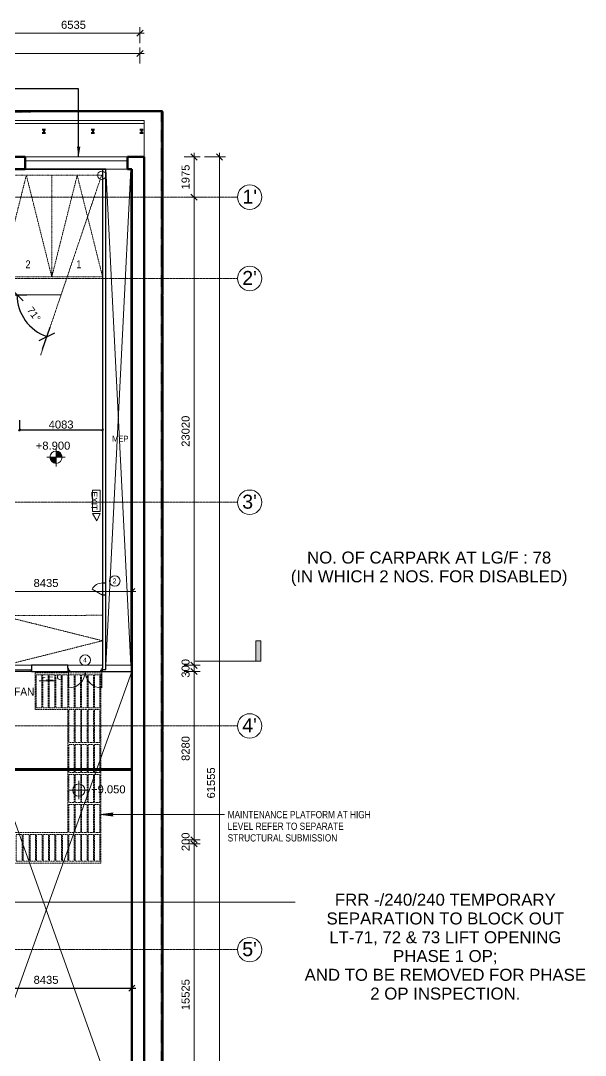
# Model space of a CAD drawing. Header units: millimetres. Extents: x -11708 to 484395, y -10237143 to 211873.
# Drawn here: x 117524 to 145275, y 158261 to 209132 of the extents above; entities that cross this region are included whole.
import ezdxf

# ---------------------------------------------------------------- set-up
doc = ezdxf.new("R2010")
doc.units = ezdxf.units.MM
for name, pattern in [('Dash', [6, 3, -3]), ('Dash2', [3, 1.5, -1.5]), ('DASHED', [19.05, 12.7, -6.35]), ('Double dash', [24.5, 10, -3, 2, -3, 2, -4.5]), ('Double dash_2_', [42.8625, 15.875, -4.7625, 6.35, -4.7625, 6.35, -4.7625]), ('Grid Line', [21, 12, -3, 3, -3])]:
    doc.linetypes.add(name, pattern=pattern)
for name, color, linetype, lineweight in [('0-1', 7, 'Continuous', 5), ('0-3', 7, 'Double dash_2_', 50), ('A-ANNO-DIMS', 7, 'Continuous', 9), ('A-ANNO-DIMS-1', 7, 'Continuous', 5), ('A-ANNO-NOTE', 7, 'Continuous', 5), ('A-ANNO-NOTE-1', 7, 'Continuous', 20), ('A-DETL', 102, 'Continuous', 5), ('A-DETL-2', 102, 'Continuous', 18), ('A-DETL-HDLN-1', 7, 'Dash2', 5), ('A-DOOR', 7, 'Continuous', 5), ('A-DOOR-2', 7, 'Dash', 5), ('A-DOOR-FRAM', 7, 'Continuous', 5), ('A-FLOR', 7, 'Continuous', 18), ('A-FLOR-HRAL', 7, 'Continuous', 5), ('A-GLAZ', 7, 'Continuous', 5), ('A-GLAZ-1', 7, 'Continuous', 18), ('A-GLAZ-CURT', 7, 'Continuous', 5), ('A-WALL-2', 7, 'Continuous', 13), ('A-WALL-3', 7, 'Continuous', 35), ('C-PRKG-1', 7, 'Dash', 5), ('C-PROP-LINE', 7, 'Double dash', 70), ('C-PROP-LINE-1', 7, 'Double dash_2_', 50), ('Dims-M_ANCILLARYBUILDING1-F_dwg-1', 7, 'Continuous', 9), ('G-ANNO-DIMS', 7, 'Continuous', 5), ('G-ANNO-TEXT', 7, 'Continuous', 5), ('I-WALL', 7, 'Continuous', 9), ('I-WALL-3', 7, 'Continuous', 30), ('I-WALL-4', 7, 'Continuous', 18), ('OAP280_C', 210, 'Continuous', 50), ('OAP280_W', 210, 'Continuous', 50), ('S-COLS-3', 7, 'Continuous', 35), ('S-COLS-SYMB', 7, 'Continuous', 40), ('S-GRID-1', 7, 'Grid Line', 5), ('S-GRID-IDEN', 7, 'Continuous', 5)]:
    doc.layers.add(name, color=color, linetype=linetype, lineweight=lineweight)
doc.layers.add('A-WALL-PATT-1', color=7, linetype='Continuous', lineweight=9, true_color=0x009369)
doc.layers.add('Generic Models', color=7, linetype='Continuous')
doc.styles.add('Arial', font='arial.ttf', dxfattribs={"height": 491.766467})
doc.styles.add('Arial Narrow_1', font='ARIALN.TTF', dxfattribs={"height": 294.984802})
doc.styles.add('Arial_1', font='arial.ttf', dxfattribs={"height": 393.413174})
doc.styles.add('Arial_10', font='arial.ttf', dxfattribs={"height": 354.071856})
doc.styles.add('Arial_2', font='arial.ttf', dxfattribs={"height": 1.475299})
doc.styles.add('Arial_3', font='arial.ttf', dxfattribs={"height": 688.473054})
doc.styles.add('Arial_5', font='arial.ttf', dxfattribs={"height": 1.18024})
doc.styles.add('Arial_6', font='arial.ttf', dxfattribs={"width": 0.9, "height": 393.413174})
doc.styles.add('Arial_9', font='arial.ttf', dxfattribs={"width": 0.8, "height": 393.413174})
doc.dimstyles.new('Diagonal_-_1_8mm_Arial_2', dxfattribs={"dimscale": 304.8, "dimtxt": 360, "dimasz": 1.968504, "dimexe": 1.574803, "dimexo": 0.984252, "dimgap": 1.148294, "dimtad": 1, "dimdec": 0, "dimrnd": 5, "dimzin": 0, "dimdsep": 46, "dimtxsty": 'Arial_10', "dimblk1": 'OBLIQUE', "dimblk2": 'OBLIQUE', "dimsah": 1, "dimcen": 0.09, "dimdle": 1.574803, "dimadec": 0, "dimazin": 0, "dimtfac": 1, "dimtdec": 4, "dimtix": 1, "dimtmove": 0, "dimatfit": 3, "dimfxl": 1, "dimtvp": 1, "dimtolj": 1, "dimtzin": 0, "dimarcsym": 2})
doc.dimstyles.new('Diagonal_-_2_0mm_Arial', dxfattribs={"dimscale": 304.8, "dimtxt": 500, "dimasz": 0.984252, "dimexe": 0.984252, "dimexo": 0.984252, "dimgap": 0.656168, "dimtad": 1, "dimdec": 0, "dimrnd": 5, "dimzin": 0, "dimdsep": 46, "dimtxsty": 'Arial', "dimblk1": 'OBLIQUE', "dimblk2": 'OBLIQUE', "dimsah": 1, "dimcen": 0.09, "dimdle": 0.656168, "dimadec": 0, "dimazin": 0, "dimtfac": 1, "dimtdec": 4, "dimtix": 1, "dimtmove": 0, "dimatfit": 3, "dimfxl": 1, "dimtvp": 1, "dimtolj": 1, "dimtzin": 0, "dimarcsym": 2})
doc.dimstyles.new('Diagonal_-_2_0mm_Arial_-_Precise_1', dxfattribs={"dimscale": 304.8, "dimtxt": 100, "dimasz": 0.328084, "dimexe": 0.246063, "dimexo": 0.0625, "dimgap": 0.164042, "dimtad": 1, "dimdec": 0, "dimzin": 0, "dimdsep": 46, "dimtxsty": 'Arial_1', "dimblk1": 'OBLIQUE', "dimblk2": 'OBLIQUE', "dimsah": 1, "dimcen": 0.09, "dimdle": 0.164042, "dimadec": 3, "dimazin": 0, "dimtfac": 1, "dimtdec": 4, "dimtix": 1, "dimtmove": 0, "dimatfit": 3, "dimfxl": 0.393701, "dimfxlon": 1, "dimtvp": 1, "dimtolj": 1, "dimtzin": 0, "dimarcsym": 2})
doc.dimstyles.get("Standard").update_dxf_attribs({"dimtxt": 0.18, "dimasz": 0.18, "dimexe": 0.18, "dimexo": 0.0625, "dimgap": 0.09, "dimtad": 0, "dimtih": 1, "dimtoh": 1, "dimdec": 4, "dimzin": 0, "dimdsep": 46, "dimtxsty": 'Standard', "dimcen": 0.09, "dimadec": 0, "dimazin": 0, "dimtfac": 1, "dimtdec": 4, "dimtofl": 0, "dimtmove": 0, "dimatfit": 3, "dimfxl": 1, "dimtolj": 1, "dimtzin": 0, "dimarcsym": 0})

# ---------------------------------------------------------------- blocks, each defined once
blk = doc.blocks.new('Family - ___-1112717-LG_F PLAN')
at = {"layer": 'C-PROP-LINE'}
for p, q in [((124469, 204684), (75195, 204615)), ((124462, 151157), (124469, 204684))]:
    blk.add_line(p, q, dxfattribs=at)
blk = doc.blocks.new('Grid - 3mm-2917264-LG_F PLAN')
at = {"layer": 'S-GRID-IDEN'}
blk.add_circle((0, 0), 3, dxfattribs=at)
blk = doc.blocks.new('ARC_ANN_FIRE-RATING_four__RED - Black Text-2928056-LG_F PLAN')
at = {"layer": 'A-ANNO-NOTE'}
blk.add_circle((0, 0), 1.3, dxfattribs=at)
at = {"layer": 'A-ANNO-NOTE', "insert": (-0.05, 0.62), "char_height": 1.18, "width": 1.0944, "attachment_point": 2, "line_spacing_factor": 0.938532, "style": 'Arial_5'}
blk.add_mtext('4', dxfattribs=at)
blk = doc.blocks.new('Spot Elevations - Spot Elevation - Exterior Filled-23614-LG_F PLAN')
at = {"layer": 'G-ANNO-DIMS'}
h = blk.add_hatch(color=256, dxfattribs=at)
edge = h.paths.add_edge_path(flags=0)
edge.add_arc((-2.24, 2.25), 1.5, 0, 90, ccw=False)
edge.add_line((-0.74, 2.25), (-2.24, 2.25))
edge.add_line((-2.24, 2.25), (-2.24, 3.75))
h = blk.add_hatch(color=256, dxfattribs=at)
edge = h.paths.add_edge_path(flags=0)
edge.add_arc((-2.24, 2.25), 1.5, 180, 270, ccw=False)
edge.add_line((-3.74, 2.25), (-2.24, 2.25))
edge.add_line((-2.24, 2.25), (-2.24, 0.75))
for p, q in [((-2.24, 0), (-2.24, 4.5)), ((-2.24, 3.75), (-2.24, 2.25)), ((-4.49, 2.25), (0.01, 2.25)), ((-2.24, 2.25), (-3.74, 2.25)), ((-2.24, 0.75), (-2.24, 2.25)), ((-2.24, 2.25), (-0.74, 2.25))]:
    blk.add_line(p, q, dxfattribs=at)
blk.add_circle((-2.24, 2.25), 1.5, dxfattribs=at)
for start, end in [(360, 90), (180, 270)]:
    blk.add_arc((-2.24, 2.25), 1.5, start, end, dxfattribs=at)
blk = doc.blocks.new('_Oblique')
at = {"color": 0, "linetype": 'ByBlock', "lineweight": -2}
blk.add_line((-0.5, -0.5), (0.5, 0.5), dxfattribs=at)
blk = doc.blocks.new('*D308')
at = {"layer": 'A-ANNO-DIMS-1', "color": 0, "lineweight": -2, "transparency": 16777216}
for p, q in [((116681, 195659), (117821, 195659)), ((118603, 192978), (118969, 194057))]:
    blk.add_line(p, q, dxfattribs=at)
blk.add_arc((119511, 195659), 2171, 180, 251.2776, dxfattribs=at)
at = {"layer": 'Defpoints', "color": 0, "transparency": 16777216}
for p in [(116381, 195659), (119511, 195659), (117525, 194784), (118506, 192694)]:
    blk.add_point(p, dxfattribs=at)
at = {"layer": 'A-ANNO-DIMS-1', "color": 0, "lineweight": -2, "transparency": 16777216, "xscale": 599.9999999999997, "yscale": 599.9999999999997, "zscale": 599.9999999999997}
for p, rotation in [((117341, 195659), 90), ((118815, 193603), 341.2775829998417)]:
    blk.add_blockref('_Oblique', p, dxfattribs=dict(at, rotation=rotation))
at = {"layer": 'A-ANNO-DIMS-1', "color": 0, "transparency": 16777216, "insert": (118176, 194701), "char_height": 354.1, "attachment_point": 5, "rotation": 305.6388, "style": 'Arial_10'}
blk.add_mtext('\\A1;71°', dxfattribs=at)
blk = doc.blocks.new('Family - ___-3197506-LG_F PLAN')
at = {"layer": 'C-PROP-LINE-1'}
for p, q in [((124499, 204681), (75361, 204681)), ((124491, 129733), (124499, 204681))]:
    blk.add_line(p, q, dxfattribs=at)
blk = doc.blocks.new('ARC_DOOR_M50_DOUBLE_METAL - 1500x2100mm-33554708-LG_F PLAN')
at = {"layer": 'A-DOOR'}
for p, q in [((-817, 150), (-817, 965.5)), ((817, 150), (817, 965.5)), ((-817, 150), (-773, 150)), ((817, 150), (773, 150))]:
    blk.add_line(p, q, dxfattribs=at)
for centre, start, end in [((-817, 150), 360, 90), ((817, 150), 90, 180)]:
    blk.add_arc(centre, 815.5, start, end, dxfattribs=at)
at = {"layer": 'A-DOOR-FRAM'}
for p, q in [((-820, 150), (-857, 150)), ((-857, 150), (-857, -2)), ((-820, 103), (-820, 150)), ((-750, 103), (-820, 103)), ((-820, -2), (-820, 96)), ((-820, 96), (-750, 96)), ((-750, 96), (-750, 103)), ((820, 103), (750, 103)), ((750, 103), (750, 96)), ((750, 96), (820, 96)), ((857, 150), (820, 150)), ((820, 150), (820, 103)), ((820, 96), (820, -2)), ((857, -2), (857, 150)), ((-857, -2), (-820, -2)), ((820, -2), (857, -2))]:
    blk.add_line(p, q, dxfattribs=at)
blk = doc.blocks.new('ARC_PAR_Car - Car_2500x5000mm-V31-LG_F PLAN')
at = {"layer": 'C-PRKG-1'}
for p, q in [((0, 0), (0, -5000)), ((0, -5000), (1250, 0)), ((2458, 0), (0, 0)), ((2452, -4809), (1250, 0)), ((0, -5000), (2452, -5000))]:
    blk.add_line(p, q, dxfattribs=at)
blk = doc.blocks.new('ARC_LOUVER_INTERNAL - 3500w x 2000h-31919325-LG_F PLAN')
at = {"layer": 'A-GLAZ'}
blk.add_line((-1715, 70), (1715, 70), dxfattribs=at)
at = {"layer": 'A-GLAZ-1'}
for p, q in [((-1740, 150), (-1740, 70)), ((-1715, 150), (-1740, 150)), ((-1740, 70), (-1715, 70)), ((1715, 150), (-1715, 150)), ((-1715, 150), (-1715, 140)), ((-1715, 70), (-1715, 150)), ((-1715, 140), (1715, 140)), ((1715, 140), (1715, 150)), ((1740, 150), (1715, 150)), ((1715, 150), (1715, 70)), ((1715, 70), (1740, 70)), ((1740, 70), (1740, 150))]:
    blk.add_line(p, q, dxfattribs=at)
blk = doc.blocks.new('Family - ___-2785461-LG_F PLAN')
at = {"layer": 'C-PROP-LINE'}
for p, q in [((124499, 204681), (75361, 204681)), ((124491, 129733), (124499, 204681))]:
    blk.add_line(p, q, dxfattribs=at)
blk = doc.blocks.new('Family - ___-36030423-LG_F PLAN')
at = {"layer": 'C-PROP-LINE'}
for p, q in [((124499, 204681), (75361, 204681)), ((124491, 129733), (124499, 204681))]:
    blk.add_line(p, q, dxfattribs=at)
blk = doc.blocks.new('Section - M_Section Tail - Filled-17576198-0510')
at = {"layer": 'Dims-M_ANCILLARYBUILDING1-F_dwg-1'}
blk.add_hatch(color=256, dxfattribs=at).paths.add_polyline_path([(0, 5), (0, 0), (-1.2, 0), (-1.2, 5)], flags=0)
for p, q in [((0, 5), (-1.2, 5)), ((-1.2, 5), (-1.2, 0)), ((0, 0), (0, 5)), ((-1.2, 0), (0, 0))]:
    blk.add_line(p, q, dxfattribs=at)
blk = doc.blocks.new('A$C2C6E4749')
at = {"layer": 'Dims-M_ANCILLARYBUILDING1-F_dwg-1'}
blk.add_line((78751, 3178), (81736, 3178), dxfattribs=at)
at = {"layer": 'Dims-M_ANCILLARYBUILDING1-F_dwg-1', "extrusion": (0, 0, -1), "xscale": 199.9999999999998, "yscale": 199.9999999999998, "zscale": 199.9999999999998}
blk.add_blockref('Section - M_Section Tail - Filled-17576198-0510', (-81736, 3178), dxfattribs=at)
blk = doc.blocks.new('Railing - Railing-44581562-A3_LG_F')
at = {"layer": 'A-FLOR-HRAL'}
for p, q in [((114550, 172356), (114550, 172356)), ((114550, 172356), (114550, 172306)), ((114550, 172306), (114550, 172356)), ((114550, 172356), (122985, 172356)), ((122985, 172356), (114550, 172356)), ((114550, 172306), (114550, 172306)), ((114550, 172306), (122985, 172306)), ((114550, 172306), (122985, 172306)), ((114550, 172291), (114550, 172291)), ((114550, 172291), (114550, 172271)), ((114550, 172271), (114550, 172291)), ((114550, 172291), (122985, 172291)), ((122985, 172291), (114550, 172291)), ((114550, 172271), (114550, 172271)), ((114550, 172271), (122985, 172271)), ((114550, 172271), (122985, 172271)), ((122985, 172356), (122985, 172306)), ((122985, 172306), (122985, 172356)), ((122985, 172356), (122985, 172356)), ((122985, 172306), (122985, 172306)), ((122985, 172291), (122985, 172271)), ((122985, 172271), (122985, 172291)), ((122985, 172291), (122985, 172291)), ((122985, 172271), (122985, 172271))]:
    blk.add_line(p, q, dxfattribs=at)
blk = doc.blocks.new('Top Rail Type - Top Rail_Internal_-44581567-A3_LG_F')
at = {"layer": 'A-FLOR-HRAL'}
for p, q in [((114550, 172356), (114550, 172306)), ((114550, 172356), (122985, 172356)), ((114550, 172306), (122985, 172306)), ((122985, 172356), (122985, 172306))]:
    blk.add_line(p, q, dxfattribs=at)
blk = doc.blocks.new('*D212')
at = {"layer": 'A-ANNO-DIMS', "color": 0, "lineweight": -2, "transparency": 16777216}
for p, q in [((117468, 189483), (117468, 188947)), ((121551, 189483), (121551, 188947)), ((117418, 189022), (121601, 189022))]:
    blk.add_line(p, q, dxfattribs=at)
at = {"layer": 'Defpoints', "color": 0, "transparency": 16777216}
for p in [(117468, 189502), (121551, 189502), (121551, 189022)]:
    blk.add_point(p, dxfattribs=at)
at = {"layer": 'A-ANNO-DIMS', "color": 0, "lineweight": -2, "transparency": 16777216, "xscale": 99.99999999999999, "yscale": 99.99999999999999, "zscale": 99.99999999999999, "rotation": 180}
blk.add_blockref('_Oblique', (117468, 189022), dxfattribs=at)
at = {"layer": 'A-ANNO-DIMS', "color": 0, "lineweight": -2, "transparency": 16777216, "xscale": 99.99999999999999, "yscale": 99.99999999999999, "zscale": 99.99999999999999}
blk.add_blockref('_Oblique', (121551, 189022), dxfattribs=at)
at = {"layer": 'A-ANNO-DIMS', "color": 0, "transparency": 16777216, "insert": (119510, 189273), "char_height": 393.4, "attachment_point": 5, "style": 'Arial_1'}
blk.add_mtext('\\A1;4083', dxfattribs=at)
blk = doc.blocks.new('ARC_PAR_Car - Car_2500x5000mm-V7-LG_F PLAN')
at = {"layer": 'C-PRKG-1'}
for p, q in [((0, 0), (0, -5000)), ((0, -5000), (1250, 0)), ((2500, 0), (0, 0)), ((2500, -5000), (1250, 0)), ((2500, 0), (2500, -5000)), ((0, -5000), (2500, -5000))]:
    blk.add_line(p, q, dxfattribs=at)
blk = doc.blocks.new('*D274')
at = {"layer": 'A-ANNO-DIMS', "color": 0, "lineweight": -2, "transparency": 16777216}
for p, q in [((114551, 161368), (114551, 161868)), ((122986, 161368), (122986, 161868)), ((114351, 161568), (123186, 161568))]:
    blk.add_line(p, q, dxfattribs=at)
at = {"layer": 'Defpoints', "color": 0, "transparency": 16777216}
for p in [(122986, 161568), (114551, 161068), (122986, 161068)]:
    blk.add_point(p, dxfattribs=at)
at = {"layer": 'A-ANNO-DIMS', "color": 0, "lineweight": -2, "transparency": 16777216, "xscale": 299.9999999999999, "yscale": 299.9999999999999, "zscale": 299.9999999999999, "rotation": 180}
blk.add_blockref('_Oblique', (114551, 161568), dxfattribs=at)
at = {"layer": 'A-ANNO-DIMS', "color": 0, "lineweight": -2, "transparency": 16777216, "xscale": 299.9999999999999, "yscale": 299.9999999999999, "zscale": 299.9999999999999}
blk.add_blockref('_Oblique', (122986, 161568), dxfattribs=at)
at = {"layer": 'A-ANNO-DIMS', "color": 0, "transparency": 16777216, "insert": (118769, 161969), "char_height": 491.77, "attachment_point": 5, "style": 'Arial'}
blk.add_mtext('\\A1;{\\H0.8x;8435}', dxfattribs=at)
blk = doc.blocks.new('Dims-LG-FPLAN_dwg__Oblique-5772954-LG_F PLAN')
at = {"layer": 'A-ANNO-DIMS'}
blk.add_line((-0.5, -0.5), (0.5, 0.5), dxfattribs=at)
blk = doc.blocks.new('Dims-LG-FPLAN_dwg__Oblique-V48-LG_F PLAN')
at = {"layer": 'A-ANNO-DIMS'}
blk.add_line((-0.15, -0.15), (0.5, 0.5), dxfattribs=at)
blk = doc.blocks.new('Dims-LG-FPLAN_dwg__Oblique-V49-LG_F PLAN')
at = {"layer": 'A-ANNO-DIMS'}
blk.add_line((-0.5, -0.5), (0.15, 0.15), dxfattribs=at)
blk = doc.blocks.new('UC-Universal Column-Column - 162x162x37UC-34290288-LG_F PLAN')
at = {"layer": 'S-COLS-SYMB'}
for p, q in [((-81, 81), (81, 81)), ((0, 81), (0, -81)), ((-81, -81), (81, -81))]:
    blk.add_line(p, q, dxfattribs=at)
blk = doc.blocks.new('ARC_ANN_FIRE-RATING_two_ - none-909955-LG_F PLAN')
at = {"layer": 'A-ANNO-NOTE'}
blk.add_circle((0, 0), 1.3, dxfattribs=at)
at = {"layer": 'A-ANNO-NOTE', "insert": (-0.05, 0.62), "char_height": 1.18, "width": 1.0944, "attachment_point": 2, "line_spacing_factor": 0.938532, "style": 'Arial_5'}
blk.add_mtext('2', dxfattribs=at)
blk = doc.blocks.new('A$C0051683D')
at = {"layer": 'A-ANNO-NOTE'}
for p, q in [((435, 1509), (62, 1509)), ((62, 1509), (62, 457)), ((435, 457), (435, 1509)), ((62, 457), (435, 457)), ((62, 353), (266, 0)), ((435, 353), (62, 353)), ((266, 0), (435, 353))]:
    blk.add_line(p, q, dxfattribs=at)
at = {"layer": 'A-ANNO-NOTE', "insert": (-2, 987), "char_height": 295.1, "width": 1090.8, "attachment_point": 8, "rotation": 270, "line_spacing_factor": 0.938532, "style": 'Arial_3'}
blk.add_mtext('EXIT', dxfattribs=at)
blk = doc.blocks.new('ARC_ACCESS_PANEL_SINGLE_TIMBER_TYPE11 - 600w x 2000h-35829375-B1_F PLAN _2 OF 2_')
at = {"layer": 'A-DOOR'}
blk.add_line((425, 75), (125, 595), dxfattribs=at)
blk.add_arc((425, 75), 600, 120, 180, dxfattribs=at)
at = {"layer": 'A-DOOR-2'}
blk.add_line((417, 75), (373, 75), dxfattribs=at)

msp = doc.modelspace()

# ---------------------------------------------------------------- hatches: boundary and pattern name
at = {"layer": 'G-ANNO-TEXT'}
msp.add_hatch(color=256, dxfattribs=at).paths.add_polyline_path([(121461.4, 170105.2), (122061.4, 170026.2), (122061.4, 170184.2)], flags=0)

# ---------------------------------------------------------------- linework, layer by layer
at = {"layer": 'A-ANNO-DIMS'}
for p, q in [((123386.4, 208032), (123386.4, 208812.9)), ((116651.5, 208512.9), (123586.4, 208512.9)), ((123386.4, 207032), (123386.4, 207812.9)), ((76798.3, 207512.9), (123586.4, 207512.9)), ((126043.1, 140676.5), (126043.1, 202630.5)), ((127293.1, 140676.5), (127293.1, 202630.5)), ((125562.2, 202430.5), (126343.1, 202430.5)), ((126562.2, 202430.5), (127593.1, 202430.5)), ((113951.3, 181068.4), (123186.3, 181068.4))]:
    msp.add_line(p, q, dxfattribs=at)
at = {"layer": 'A-ANNO-DIMS', "flags": 128}
for points in [[(126343.1, 200455.5), (125562.2, 200455.5)], [(122986.3, 181368.4), (122986.3, 180587.5)], [(126343.1, 177437.3), (125562.2, 177437.3)], [(125562.2, 177137.3), (126343.1, 177137.3)], [(125562.2, 168858), (126343.1, 168858)], [(125562.2, 168658), (126343.1, 168658)]]:
    msp.add_lwpolyline(points, dxfattribs=at)
at = {"layer": 'A-ANNO-NOTE'}
msp.add_circle((119446.7, 176863.8), 120, dxfattribs=at)
at = {"layer": 'A-ANNO-NOTE-1'}
msp.add_line((118436.3, 176667.4), (119234.4, 176667.4), dxfattribs=at)
at = {"layer": 'A-DETL'}
for p, q in [((121701.3, 177437.3), (122941.4, 201830.6)), ((121711.4, 201830.6), (122941.4, 177437.3)), ((122987.5, 177137.3), (114551.2, 153630.6)), ((122986.2, 153630.5), (114586.3, 177147.4))]:
    msp.add_line(p, q, dxfattribs=at)
msp.add_arc((121501.4, 201530.6), 200, 40.12107, 319.87893, dxfattribs=at)
at = {"layer": 'A-DETL-2'}
for p, q in [((122941.4, 201830.6), (121711.4, 201830.6)), ((122941.4, 177437.3), (122941.4, 201830.6)), ((121701.3, 177437.3), (122941.4, 177437.3))]:
    msp.add_line(p, q, dxfattribs=at)
at = {"layer": 'A-DETL-HDLN-1'}
msp.add_line((121501.4, 201530.6), (118506.4, 192693.6), dxfattribs=at)
msp.add_lwpolyline([(119511.3, 195658.6), (91022.3, 195658.6), (90703.7, 196332.7)], dxfattribs=at)
at = {"layer": 'A-FLOR'}
for p, q in [((122941.4, 183342.3), (122986.3, 183342.3)), ((122986.3, 182942.3), (122941.4, 182942.3)), ((122941.4, 180542.3), (122986.3, 180542.3)), ((122986.3, 178142.3), (122941.4, 178142.3)), ((122986.3, 172330.6), (114551.3, 172330.6))]:
    msp.add_line(p, q, dxfattribs=at)
at = {"layer": 'A-GLAZ-CURT'}
for p, q in [((123585.4, 204231.2), (75042.8, 204231.2)), ((75068.9, 204081.2), (123585.4, 204081.2)), ((123585.4, 202431.2), (123585.4, 204231.2))]:
    msp.add_line(p, q, dxfattribs=at)
at = {"layer": 'A-WALL-2'}
for p, q in [((123386.4, 202430.6), (123586.4, 202430.6)), ((123586.4, 202430.6), (123586.4, 201830.6))]:
    msp.add_line(p, q, dxfattribs=at)
for points in [[(117751.3, 202430.8), (122771.3, 202430.8)], [(117751.3, 202241.3), (122771.3, 202241.3)]]:
    msp.add_lwpolyline(points, dxfattribs=at)
at = {"layer": 'A-WALL-3'}
for p, q in [((116776.3, 201830.6), (121651.3, 201830.6)), ((122941.4, 201830.6), (122986.4, 201830.6)), ((122986.4, 201830.6), (122986.2, 153585.5))]:
    msp.add_line(p, q, dxfattribs=at)
at = {"layer": 'G-ANNO-DIMS'}
for p, q in [((120380.2, 170852.9), (120380.2, 171752.9)), ((119930.2, 171302.9), (120830.2, 171302.9))]:
    msp.add_line(p, q, dxfattribs=at)
msp.add_circle((120380.2, 171302.9), 300, dxfattribs=at)
at = {"layer": 'G-ANNO-TEXT'}
for p, q in [((122061.4, 170184.2), (121461.4, 170105.2)), ((121461.4, 170105.2), (122061.4, 170026.2)), ((121461.4, 170105.2), (127548, 170105.2)), ((131006.4, 165796.8), (101117.2, 165796.8))]:
    msp.add_line(p, q, dxfattribs=at)
at = {"layer": 'Generic Models', "color": 251, "linetype": 'DASHED', "lineweight": 0, "true_color": 0x636466}
for points in [[(118236.4, 177061.1), (121461.4, 177061.1), (121461.4, 167711.1), (114826.4, 167711.1), (114826.4, 169211.1), (119841.4, 169211.1), (119841.4, 175261.1), (118236.4, 175261.1)], [(118286.3, 176970.6), (118557.3, 176970.6), (118557.3, 175350.6), (118286.3, 175350.6)], [(118607.3, 175350.6), (118878.3, 175350.6), (118878.3, 176970.6), (118607.3, 176970.6)], [(118928.3, 176970.6), (119199.3, 176970.6), (119199.3, 175350.6), (118928.3, 175350.6)], [(119249.3, 175350.6), (119520.3, 175350.6), (119520.3, 176970.6), (119249.3, 176970.6)], [(119570.3, 176970.6), (119841.3, 176970.6), (119841.3, 175350.6), (119570.3, 175350.6)], [(119891.3, 175350.6), (120155.3, 175350.6), (120155.3, 176970.6), (119891.3, 176970.6)], [(120205.3, 176970.6), (120469.3, 176970.6), (120469.3, 175350.6), (120205.3, 175350.6)], [(120519.3, 175350.6), (120783.3, 175350.6), (120783.3, 176970.6), (120519.3, 176970.6)], [(120833.3, 176970.6), (121097.3, 176970.6), (121097.3, 175350.6), (120833.3, 175350.6)], [(121147.3, 175350.6), (121411.3, 175350.6), (121411.3, 176970.6), (121147.3, 176970.6)], [(119891.3, 175260.6), (120158.8, 175260.6), (120158.8, 173640.6), (119891.3, 173640.6)], [(120205.3, 175260.6), (120472.8, 175260.6), (120472.8, 173640.6), (120205.3, 173640.6)], [(120519.3, 175260.6), (120786.8, 175260.6), (120786.8, 173640.6), (120519.3, 173640.6)], [(120833.3, 175260.6), (121100.8, 175260.6), (121100.8, 173640.6), (120833.3, 173640.6)], [(121147.3, 175260.6), (121414.8, 175260.6), (121414.8, 173640.6), (121147.3, 173640.6)], [(119891.3, 173550.6), (120158.8, 173550.6), (120158.8, 172163.6), (119891.3, 172163.6)], [(120205.3, 173550.6), (120472.8, 173550.6), (120472.8, 172163.6), (120205.3, 172163.6)], [(120519.3, 173550.6), (120786.8, 173550.6), (120786.8, 172163.6), (120519.3, 172163.6)], [(120833.3, 173550.6), (121100.8, 173550.6), (121100.8, 172163.6), (120833.3, 172163.6)], [(121147.3, 173550.6), (121414.8, 173550.6), (121414.8, 172163.6), (121147.3, 172163.6)], [(119891.3, 172073.6), (120158.8, 172073.6), (120158.8, 170686.6), (119891.3, 170686.6)], [(120205.3, 172073.6), (120472.8, 172073.6), (120472.8, 170686.6), (120205.3, 170686.6)], [(120519.3, 172073.6), (120786.8, 172073.6), (120786.8, 170686.6), (120519.3, 170686.6)], [(120833.3, 172073.6), (121100.8, 172073.6), (121100.8, 170686.6), (120833.3, 170686.6)], [(121147.3, 172073.6), (121414.8, 172073.6), (121414.8, 170686.6), (121147.3, 170686.6)], [(119891.3, 170596.6), (120158.8, 170596.6), (120158.8, 169210.6), (119891.3, 169210.6)], [(120205.3, 170596.6), (120472.8, 170596.6), (120472.8, 169210.6), (120205.3, 169210.6)], [(120519.3, 170596.6), (120786.8, 170596.6), (120786.8, 169210.6), (120519.3, 169210.6)], [(120833.3, 170596.6), (121100.8, 170596.6), (121100.8, 169210.6), (120833.3, 169210.6)], [(121147.3, 170596.6), (121414.8, 170596.6), (121414.8, 169210.6), (121147.3, 169210.6)], [(117306.3, 169120.6), (117596.3, 169120.6), (117596.3, 167800.6), (117306.3, 167800.6)], [(117646.3, 169120.6), (117936.3, 169120.6), (117936.3, 167800.6), (117646.3, 167800.6)], [(117986.3, 169120.6), (118253.8, 169120.6), (118253.8, 167800.6), (117986.3, 167800.6)], [(118303.8, 169120.6), (118571.3, 169120.6), (118571.3, 167800.6), (118303.8, 167800.6)], [(118621.3, 169120.6), (118888.8, 169120.6), (118888.8, 167800.6), (118621.3, 167800.6)], [(118938.8, 169120.6), (119206.3, 169120.6), (119206.3, 167800.6), (118938.8, 167800.6)], [(119256.3, 169120.6), (119523.8, 169120.6), (119523.8, 167800.6), (119256.3, 167800.6)], [(119573.8, 169120.6), (119841.3, 169120.6), (119841.3, 167800.6), (119573.8, 167800.6)], [(119891.3, 169120.6), (120158.8, 169120.6), (120158.8, 167800.6), (119891.3, 167800.6)], [(120205.3, 169120.6), (120472.8, 169120.6), (120472.8, 167800.6), (120205.3, 167800.6)], [(120519.3, 169120.6), (120786.8, 169120.6), (120786.8, 167800.6), (120519.3, 167800.6)], [(120833.3, 169120.6), (121100.8, 169120.6), (121100.8, 167800.6), (120833.3, 167800.6)], [(121147.3, 169120.6), (121414.8, 169120.6), (121414.8, 167800.6), (121147.3, 167800.6)]]:
    msp.add_lwpolyline(points, close=True, dxfattribs=at)
at = {"layer": 'I-WALL', "lineweight": 30}
for p, q in [((122771.3, 202430.6), (122771.3, 201830.6)), ((123586.3, 144405.5), (123586.3, 202430.6)), ((121701.3, 177237.4), (121701.3, 201830.6)), ((121551.3, 181486.4), (121702.1, 181486.4)), ((121702.1, 180886.4), (121551.3, 180886.4)), ((121551.3, 177237.4), (121701.3, 177237.4))]:
    msp.add_line(p, q, dxfattribs=at)
at = {"layer": 'I-WALL-3'}
for p, q in [((121551.4, 201830.6), (121551.3, 177437.3)), ((121701.3, 201830.6), (121551.4, 201830.6)), ((119837.3, 177437.3), (118051.3, 177437.4)), ((118051.3, 177437.4), (118051.3, 177137.4)), ((118051.3, 177137.4), (119837.3, 177137.3)), ((119837.3, 177289.3), (119837.3, 177437.3)), ((121551.3, 177437.3), (121551.3, 177289.3)), ((121551.3, 177137.3), (122987.5, 177137.3)), ((122987.5, 177437.3), (122941.4, 177437.3)), ((122987.5, 177137.3), (122987.5, 177437.3))]:
    msp.add_line(p, q, dxfattribs=at)
at = {"layer": 'I-WALL-4'}
for p, q in [((114251.3, 177437.4), (118051.3, 177437.4)), ((118051.3, 177137.4), (118041.3, 177137.4)), ((119837.3, 177437.3), (121551.3, 177437.3)), ((121514.3, 177137.3), (119874.3, 177137.3))]:
    msp.add_line(p, q, dxfattribs=at)
at = {"layer": 'OAP280_C'}
for p, q in [((117751.3, 202430.8), (114976.3, 202430.8)), ((117751.3, 201830.8), (117751.3, 202430.8)), ((117751.3, 201830.8), (116776.3, 201830.8))]:
    msp.add_line(p, q, dxfattribs=at)
at = {"layer": 'OAP280_W'}
for p, q in [((123586.4, 202430.8), (122771.3, 202430.8)), ((123586.2, 144405.8), (123586.2, 202430.8)), ((122771.3, 201830.8), (122986.3, 201830.8)), ((122986.3, 201830.8), (122986.3, 143005.8))]:
    msp.add_line(p, q, dxfattribs=at)
msp.add_lwpolyline([(122771.3, 201830.8), (122771.3, 202431.1)], dxfattribs=at)
at = {"layer": 'S-COLS-3'}
msp.add_line((117601.4, 202430.7), (116101.4, 202430.7), dxfattribs=at)
at = {"layer": 'S-GRID-1'}
for p, q in [((128177.6, 200455.5), (-10507.9, 200456.2)), ((-10507.9, 196456.2), (128177.6, 196455.5)), ((-10508, 185456.2), (128177.5, 185455.5)), ((-10508.1, 174456.2), (128177.5, 174455.5)), ((-10508.1, 163456.2), (128177.4, 163455.5))]:
    msp.add_line(p, q, dxfattribs=at)

# ---------------------------------------------------------------- block references
at = {"xscale": 300, "yscale": 300, "zscale": 300}
for name, p in [('Dims-LG-FPLAN_dwg__Oblique-5772954-LG_F PLAN', (123386.4, 208512.9)), ('Dims-LG-FPLAN_dwg__Oblique-5772954-LG_F PLAN', (123386.4, 207512.9)), ('Dims-LG-FPLAN_dwg__Oblique-V48-LG_F PLAN', (122986.3, 181068.4))]:
    msp.add_blockref(name, p, dxfattribs=at)
for name, p, rotation in [('Dims-LG-FPLAN_dwg__Oblique-5772954-LG_F PLAN', (126043.1, 202430.5), 90), ('Dims-LG-FPLAN_dwg__Oblique-5772954-LG_F PLAN', (127293.1, 202430.5), 90), ('Dims-LG-FPLAN_dwg__Oblique-5772954-LG_F PLAN', (126043.1, 200455.5), 270), ('Dims-LG-FPLAN_dwg__Oblique-5772954-LG_F PLAN', (126043.1, 200455.5), 90), ('Dims-LG-FPLAN_dwg__Oblique-V49-LG_F PLAN', (122986.3, 181068.4), 180), ('Dims-LG-FPLAN_dwg__Oblique-5772954-LG_F PLAN', (126043.1, 177437.3), 270), ('Dims-LG-FPLAN_dwg__Oblique-5772954-LG_F PLAN', (126043.1, 177137.3), 90), ('Dims-LG-FPLAN_dwg__Oblique-5772954-LG_F PLAN', (126043.1, 168858), 270), ('Dims-LG-FPLAN_dwg__Oblique-5772954-LG_F PLAN', (126043.1, 168658), 90)]:
    msp.add_blockref(name, p, dxfattribs=dict(at, rotation=rotation))
at = {"layer": '0-1'}
for name, p, rotation in [('Family - ___-2785461-LG_F PLAN', (0, 0), 359.9997000009001), ('Family - ___-36030423-LG_F PLAN', (0, 0), 359.9997000009001), ('ARC_PAR_Car - Car_2500x5000mm-V31-LG_F PLAN', (121548.6, 179894.9), 270.0615943904112), ('ARC_LOUVER_INTERNAL - 3500w x 2000h-31919325-LG_F PLAN', (116301.3, 177287.4), 179.9997000009), ('ARC_DOOR_M50_DOUBLE_METAL - 1500x2100mm-33554708-LG_F PLAN', (120694.3, 177287.3), 179.9997000009)]:
    msp.add_blockref(name, p, dxfattribs=dict(at, rotation=rotation))
for p in [(118667.4, 203700.2), (121067.4, 203700.2), (123467.4, 203700.2)]:
    msp.add_blockref('UC-Universal Column-Column - 162x162x37UC-34290288-LG_F PLAN', p, dxfattribs=at)
at = {"layer": '0-1', "xscale": -1}
for name, p, rotation in [('ARC_PAR_Car - Car_2500x5000mm-V7-LG_F PLAN', (119051.3, 201530.4), 0.0002999990999619), ('ARC_PAR_Car - Car_2500x5000mm-V7-LG_F PLAN', (121551.3, 201530.5), 0.0002999990999619), ('ARC_ACCESS_PANEL_SINGLE_TIMBER_TYPE11 - 600w x 2000h-35829375-B1_F PLAN _2 OF 2_', (121626.3, 181311.4), 90.00029999909995)]:
    msp.add_blockref(name, p, dxfattribs=dict(at, rotation=rotation))
at = {"layer": '0-3', "rotation": 359.9997000009001}
msp.add_blockref('Family - ___-3197506-LG_F PLAN', (0, 0), dxfattribs=at)
at = {"layer": 'A-ANNO-NOTE'}
msp.add_blockref('A$C0051683D', (120998.4, 184540.1), dxfattribs=at)
at = {"layer": 'A-ANNO-NOTE', "xscale": 200, "yscale": 200, "zscale": 200}
for name, p in [('ARC_ANN_FIRE-RATING_two_ - none-909955-LG_F PLAN', (122148.7, 181582.2)), ('ARC_ANN_FIRE-RATING_four__RED - Black Text-2928056-LG_F PLAN', (120692.8, 177688))]:
    msp.add_blockref(name, p, dxfattribs=at)
at = {"layer": 'A-FLOR-HRAL'}
for name in ['Railing - Railing-44581562-A3_LG_F', 'Top Rail Type - Top Rail_Internal_-44581567-A3_LG_F']:
    msp.add_blockref(name, (1, -0.6), dxfattribs=at)
at = {"layer": 'A-WALL-PATT-1'}
msp.add_blockref('A$C2C6E4749', (47351.3, 174455.9), dxfattribs=at)
at = {"layer": 'C-PROP-LINE'}
msp.add_blockref('Family - ___-1112717-LG_F PLAN', (0, 0), dxfattribs=at)
at = {"layer": 'G-ANNO-DIMS', "xscale": 199.9999999999998, "yscale": 199.9999999999998, "zscale": 199.9999999999998}
msp.add_blockref('Spot Elevations - Spot Elevation - Exterior Filled-23614-LG_F PLAN', (119708, 187216.9), dxfattribs=at)
at = {"layer": 'S-GRID-IDEN', "xscale": 199.9999999999998, "yscale": 199.9999999999998, "zscale": 199.9999999999998}
for p, rotation in [((128777.6, 200455.5), 89.99969999999958), ((128777.6, 196455.5), 269.9996999999992), ((128777.5, 185455.5), 269.9996999999992), ((128777.5, 174455.5), 269.9996999999992), ((128777.4, 163455.5), 269.9996999999992)]:
    msp.add_blockref('Grid - 3mm-2917264-LG_F PLAN', p, dxfattribs=dict(at, rotation=rotation))

# ---------------------------------------------------------------- texts
at = {"layer": 'A-ANNO-DIMS', "char_height": 393.41, "width": 1459.2, "attachment_point": 2, "line_spacing_factor": 0.938532, "style": 'Arial_1'}
for s, insert in [('6535', (120119, 209125.8)), ('8435', (118768.8, 181681.3))]:
    msp.add_mtext(s, dxfattribs=dict(at, insert=insert))
at = {"layer": 'A-ANNO-DIMS', "char_height": 393.41, "attachment_point": 2, "rotation": 90, "line_spacing_factor": 0.938532, "style": 'Arial_1'}
for s, insert, width in [('1975', (125430.4, 201443), 1459.2), ('23020', (125430.2, 188946.4), 1824), ('300', (125430.2, 177287.3), 1094.4), ('8280', (125430.4, 173346.5), 1459.2), ('61555', (126680.4, 171653.5), 1824), ('200', (125430.4, 168758), 1094.4), ('15525', (125430.4, 161243.1), 1824)]:
    msp.add_mtext(s, dxfattribs=dict(at, insert=insert, width=width))
at = {"layer": 'A-ANNO-NOTE', "insert": (118878.2, 176999.9), "char_height": 295.06, "width": 900, "attachment_point": 2, "line_spacing_factor": 0.938532, "style": 'Arial_2'}
msp.add_mtext('F.E.', dxfattribs=at)
at = {"layer": 'G-ANNO-DIMS', "char_height": 393.41, "width": 2020.8, "attachment_point": 1, "line_spacing_factor": 0.938532, "style": 'Arial_1'}
for s, insert in [('+8.900', (118266, 188434.1)), ('+9.050', (120982.8, 171536.6))]:
    msp.add_mtext(s, dxfattribs=dict(at, insert=insert))
at = {"layer": 'G-ANNO-TEXT'}
for s, insert, char_height, width, attachment_point, line_spacing_factor, style in [('2', (117761.5, 197349.4), 393.4, 288, 1, 0.938532, 'Arial_9'), ('1', (120261.5, 197349.4), 393.4, 288, 1, 0.938532, 'Arial_9'), ('NO. OF CARPARK AT LG/F : 78\\P(IN WHICH 2 NOS. FOR DISABLED)', (137600.8, 183030.2), 590.12, 13987.056, 2, 0.938532, 'Arial_3'), ('CARPARK EXTRACT FAN\\PAT H/L W/ GANTRY\\PACCESS', (114758.7, 176956.3), 393.413, 4142.774, 1, 0.938532, 'Arial_6'), ('MAINTENANCE PLATFORM AT HIGH LEVEL REFER TO SEPARATE STRUCTURAL SUBMISSION', (127697.9, 170272.8), 353.982, 7893.959, 1, 0.968573, 'Arial Narrow_1'), ('FRR -/240/240 TEMPORARY SEPARATION TO BLOCK OUT LT-71, 72 & 73 LIFT OPENING\\PPHASE 1 OP;\\PAND TO BE REMOVED FOR PHASE 2 OP INSPECTION.', (138394.8, 166207.7), 590.12, 13987.056, 2, 0.938532, 'Arial_3')]:
    msp.add_mtext(s, dxfattribs=dict(at, insert=insert, char_height=char_height, width=width, attachment_point=attachment_point, line_spacing_factor=line_spacing_factor, style=style))
at = {"layer": 'G-ANNO-TEXT', "color": 7, "insert": (122018.2, 188723.6), "char_height": 295.06, "width": 4514.4, "attachment_point": 1, "line_spacing_factor": 0.938532, "style": 'Arial_6'}
msp.add_mtext('MEP', dxfattribs=at)
at = {"layer": 'S-GRID-IDEN', "char_height": 688.47, "width": 856.758, "attachment_point": 2, "line_spacing_factor": 0.938532, "style": 'Arial_3'}
for s, insert in [("1'", (128782.8, 200826)), ("2'", (128772.4, 196826.5)), ("3'", (128772.4, 185826.5)), ("4'", (128772.3, 174826.5)), ("5'", (128772.3, 163826.5))]:
    msp.add_mtext(s, dxfattribs=dict(at, insert=insert))

# ---------------------------------------------------------------- dimensions: what is measured, and where the dimension line sits
at = {"layer": 'A-ANNO-DIMS'}
dim = msp.add_linear_dim(base=(121551.3, 189021.7), p1=(117468.3, 189501.7), p2=(121551.3, 189501.7), dimstyle='Diagonal_-_2_0mm_Arial_-_Precise_1', override={"dimpost": '<>', "dimfxl": 4499.999986}, dxfattribs=at)
dim.commit()
dim.dimension.update_dxf_attribs({"geometry": '*D212', "text_midpoint": (119509.8, 189272.7)})
dim = msp.add_linear_dim(base=(122986.3, 161568.1), p1=(114551.2, 161068.1), p2=(122986.3, 161068.1), text='{\\H0.8x;<>}', dimstyle='Diagonal_-_2_0mm_Arial', override={"dimpost": '<>', "dimtmove": 1, "dimarcsym": 2}, dxfattribs=at)
dim.commit()
dim.dimension.update_dxf_attribs({"geometry": '*D274', "text_midpoint": (118768.8, 161969.1)})
at = {"layer": 'A-ANNO-DIMS-1'}
dim = msp.add_angular_dim_3p(base=(117524.6, 194784.1), center=(119511.3, 195658.6), p1=(116380.7, 195658.6), p2=(118506.4, 192693.6), dimstyle='Diagonal_-_1_8mm_Arial_2', override={"dimpost": '<>', "dimfxl": 3648.314418}, dxfattribs=at)
dim.commit()
dim.dimension.update_dxf_attribs({"geometry": '*D308', "text_midpoint": (118176.1, 194701.4)})

# ---------------------------------------------------------------- leaders
at = {"layer": 'G-ANNO-TEXT'}
msp.add_leader([(120370.6, 202431.2), (120370.6, 205776.7), (106939.7, 205776.7)], dimstyle='Standard', override={"dimasz": 500, "dimfxl": 0.787402, "dimfxlon": 1, "dimarcsym": 2}, dxfattribs=at)

doc.saveas('drawing.dxf')
